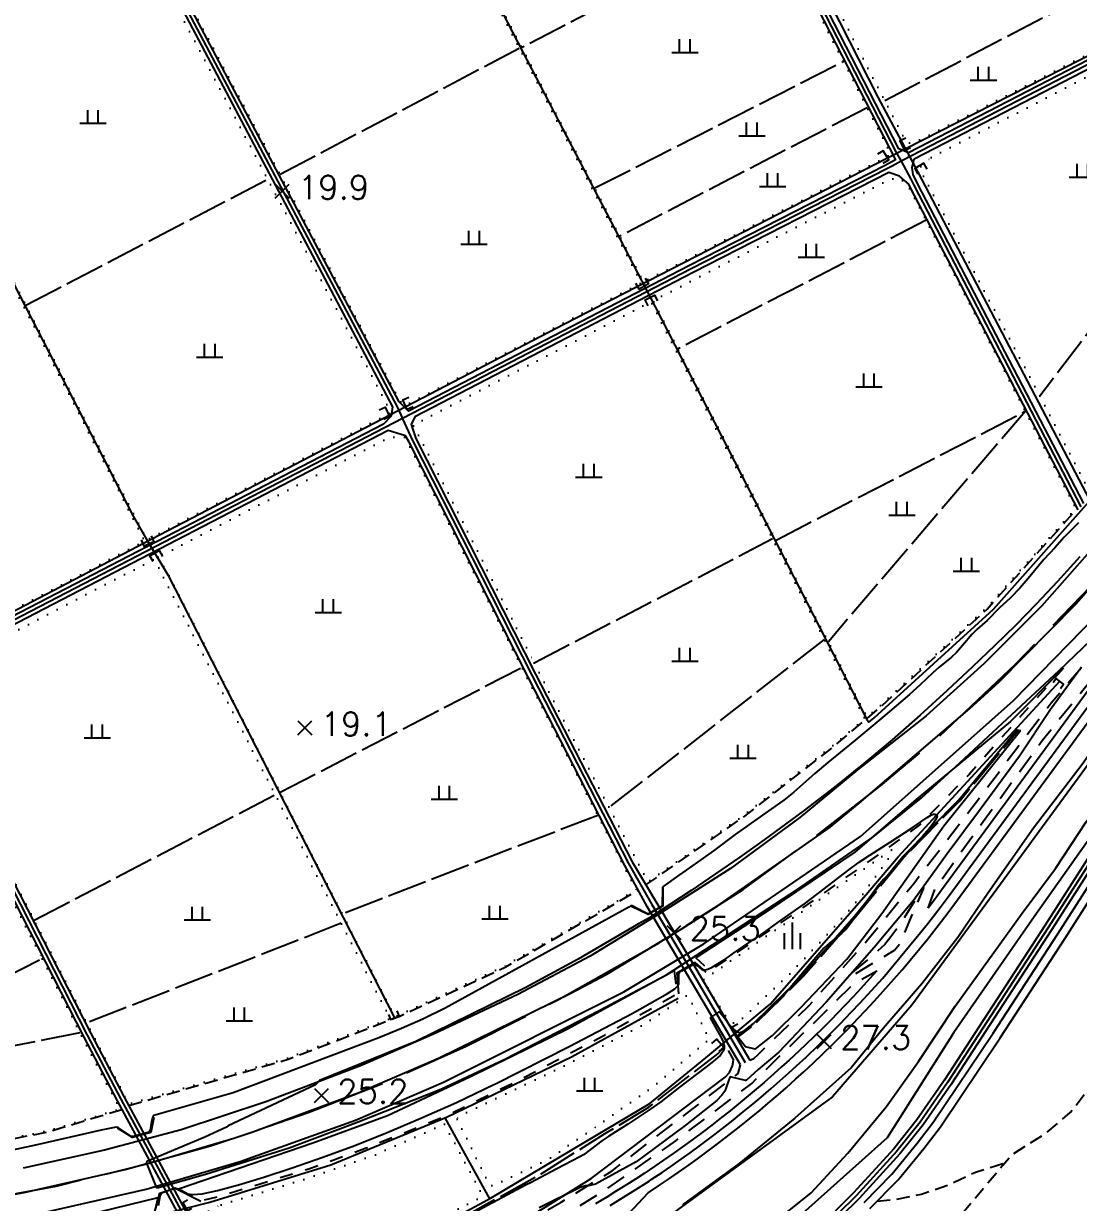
# Model space of a CAD drawing. Header units: millimetres. Extents: x 224638 to 227100, y 430787 to 433573.
# Drawn here: x 225147.6 to 225547.3, y 432001.2 to 432448 of the extents above; entities that cross this region are included whole.
import ezdxf

# ---------------------------------------------------------------- set-up
doc = ezdxf.new("R2010")
doc.units = ezdxf.units.MM
for name, pattern in [('15M2P5', [17.5, 15, -2.5]), ('50M10', [60, 50, -10]), ('5M2P5', [7.5, 5, -2.5]), ('5M5', [10, 5, -5]), ('7P5M5', [12.5, 7.5, -5]), ('AM4', [4, 0, -4])]:
    doc.linetypes.add(name, pattern=pattern)
for name, color, linetype in [('A0013110', 1, 'Continuous'), ('A0013113', 1, 'Continuous'), ('A0013118', 1, 'Continuous'), ('A0013140', 1, '7P5M5'), ('A0023119', 1, '5M2P5'), ('A0023210', 7, 'Continuous'), ('A0023213', 7, 'Continuous'), ('A0033327', 32, 'Continuous'), ('C0052211', 1, 'Continuous'), ('C0052212', 1, 'Continuous'), ('C0052213', 1, 'Continuous'), ('C0052214', 1, '15M2P5'), ('C0076116', 7, 'Continuous'), ('C0523121', 1, '50M10'), ('D0015112', 3, '15M2P5'), ('D0015211', 5, 'Continuous'), ('D0015212', 3, 'Continuous'), ('D0025111', 3, 'AM4'), ('E0022112', 5, 'Continuous'), ('F0017111', 30, 'Continuous'), ('F0017114', 7, 'Continuous'), ('F0017121', 30, 'Continuous'), ('F0027132', 7, 'Continuous'), ('F0027217', 7, 'Continuous'), ('F0037221', 7, 'Continuous'), ('F0037223', 7, '5M5'), ('F0047224', 7, 'Continuous')]:
    doc.layers.add(name, color=color, linetype=linetype)
doc.styles.add('ngsw', font='romans.shx', dxfattribs={"bigfont": 'ngsw.shx'})

# ---------------------------------------------------------------- blocks, each defined once
blk = doc.blocks.new('D0015211')
at = {"layer": 'D0015211'}
for points in [[(-2, -2.5), (-2, 2.5)], [(2, -2.5), (2, 2.5)], [(-5, -2.5), (5, -2.5)]]:
    blk.add_lwpolyline(points, dxfattribs=at)
blk = doc.blocks.new('D0015212')
at = {"layer": 'D0015212'}
for p, q in [((-0.077, -4.058), (-0.077, 5.942)), ((-3.077, -4.058), (-3.077, 1.942)), ((2.923, -4.058), (2.923, 1.942))]:
    blk.add_line(p, q, dxfattribs=at)
blk = doc.blocks.new('F0027217')
at = {"layer": 'F0027217'}
for p, q in [((-2.652, 2.652), (2.652, -2.652)), ((-2.652, -2.652), (2.652, 2.652))]:
    blk.add_line(p, q, dxfattribs=at)

msp = doc.modelspace()

# ---------------------------------------------------------------- linework, layer by layer
at = {"layer": 'A0013110', "flags": 128}
for points in [[(225542.325, 432771.926), (225586.62, 432685.48), (225588.7, 432681.49), (225612.89, 432637.27), (225681.89, 432503.17), (225679.08, 432501.34), (225603.65, 432461.52), (225482.95, 432399.02), (225479.19, 432400.49), (225401.54, 432551.57), (225332.04, 432685.46), (225299.892, 432749.047)], [(225297.205, 432747.73), (225329.37, 432684.09), (225398.87, 432550.2), (225477.93, 432396.37), (225474.02, 432394.23), (225399.92, 432356.3), (225293.41, 432301.08), (225289.85, 432304.59), (225196.65, 432480.79), (225169.3, 432533.61), (225108.549, 432654.219)], [(225106.059, 432652.48), (225166.63, 432532.25), (225193.99, 432479.4), (225287.41, 432302.78), (225286.88, 432299.19), (225283.96, 432296.19), (225101.59, 432201.69), (225087.02, 432194.45), (225012.07, 432338.36), (224963.84, 432431.82), (224928.49, 432501.36), (224900.82, 432554.08), (224896.65, 432562.03), (224895.53, 432564.18), (224910.02, 432571.88), (224913.89, 432573.59), (224961.487, 432598.083)], [(225549.33, 432266.03), (225486.27, 432387.34), (225484.63, 432390.81), (225484.24, 432393.44), (225485.07, 432396.74), (225605.04, 432458.86), (225680.6, 432498.75), (225688.45, 432502.35), (225734.75, 432526.54), (225739.589, 432527.662), (225743.413, 432528.984), (225746.368, 432529.899), (225747.721, 432530.897), (225782.644, 432575.474), (225787.536, 432581.959)], [(225547.14, 432263.74), (225483.58, 432386.01), (225483.05, 432387.13), (225479.48, 432390.16), (225475.42, 432391.58), (225401.29, 432353.63), (225295.89, 432298.99), (225294.47, 432296), (225296.29, 432290.76), (225341.58, 432201.43), (225378.14, 432130.34), (225402.739, 432089.26), (225422.827, 432055.168)], [(225419.212, 432053.423), (225399.293, 432087.229), (225383.98, 432113.14), (225375.48, 432128.94), (225338.91, 432200.07), (225293.64, 432289.34), (225292.32, 432291.68), (225285.77, 432293.75), (225105.21, 432200.19), (225106.89, 432194.64), (225173.05, 432065.26), (225185.72, 432041.11), (225208.47, 431998.96), (225227.96, 431960.84), (225231.48, 431954.69), (225233.16, 431952.47), (225236.43, 431950.744), (225251.614, 431951.563), (225258.493, 431950.369)], [(224981.05, 431971.46), (224946.26, 432041.53), (224916.35, 432100.34), (224918.37, 432103.52), (225012.31, 432152.71), (225080.3, 432187.44), (225083.26, 432189.05), (225085.72, 432190.45), (225094.89, 432195.01), (225099.21, 432196.13), (225100.68, 432196.22), (225103.3, 432195.06), (225170.39, 432063.88), (225183.07, 432039.7), (225205.81, 431997.57)]]:
    msp.add_lwpolyline(points, dxfattribs=at)
at = {"layer": 'A0013113', "flags": 128}
for points in [[(225148.09, 431995.77), (225194.07, 432006.3), (225229.63, 432016.75), (225273.39, 432032.44), (225306.68, 432046.75), (225375, 432081.03), (225405.39, 432099.24), (225464.75, 432139.84), (225522.61, 432191.28), (225559.37, 432228.91), (225611.71, 432290.42), (225661.93, 432356.21), (225708.1, 432419.42), (225760.81, 432491.8), (225820.5, 432571.87), (225866.73, 432635), (225908.06, 432690.9), (225962.39, 432765.95), (226018.28, 432841.94), (226116.75, 432976.21)], [(225709.42, 432452.57), (225684.6, 432419.53), (225658.61, 432382.81), (225638.79, 432355.58), (225621.45, 432333.25), (225601.41, 432306.09), (225580.25, 432280.02), (225554.43, 432251.06), (225533.47, 432227.36), (225511.54, 432205.49), (225489.66, 432185.57), (225463.6, 432165.17), (225441.71, 432147.08), (225415.46, 432127.77), (225388.26, 432110.42), (225362.23, 432094.55), (225334.9, 432080.06), (225302.93, 432064.93), (225275.29, 432052.95), (225239.4, 432039.29), (225207.29, 432028.7), (225178.24, 432021.05), (225147.48, 432014.16)]]:
    msp.add_lwpolyline(points, dxfattribs=at)
at = {"layer": 'A0013118', "flags": 128}
for points in [[(225824.713, 432473.322), (225790.205, 432436.85), (225760.802, 432404.879), (225742.199, 432384.187), (225725.336, 432364.399), (225702.015, 432336.039), (225677.346, 432305.375), (225647.707, 432267.229), (225613.046, 432221.389), (225594.745, 432196.71), (225570.725, 432161.961), (225566.609, 432155.734), (225555.907, 432139.4), (225550.817, 432131.572), (225534.646, 432106.333), (225496.394, 432047.472), (225486.059, 432032.484), (225477.32, 432021.577), (225462.005, 432004.824), (225455.078, 431997.974)], [(225762.752, 432402.56), (225744.457, 432382.211), (225727.636, 432362.473), (225704.342, 432334.146), (225679.7, 432303.514), (225650.088, 432265.404), (225615.447, 432219.591), (225597.185, 432194.963), (225573.21, 432160.281), (225569.115, 432154.085), (225558.419, 432137.761), (225553.338, 432129.945), (225537.166, 432104.705), (225498.888, 432045.804), (225488.468, 432030.693), (225479.6, 432019.625), (225464.168, 432002.744), (225457.089, 431995.743)], [(225308.747, 431924.202), (225384.282, 432004.892), (225388.224, 432007.493), (225392.367, 432010.292), (225395.659, 432012.564), (225399.746, 432015.445), (225402.992, 432017.783), (225407.02, 432020.745), (225411.014, 432023.752), (225414.976, 432026.803), (225418.903, 432029.898), (225422.795, 432033.036), (225426.652, 432036.217), (225429.713, 432038.793), (225433.506, 432042.051), (225436.514, 432044.687), (225440.241, 432048.02), (225443.196, 432050.716), (225446.855, 432054.123), (225450.477, 432057.571), (225454.06, 432061.058), (225456.898, 432063.877), (225460.411, 432067.435), (225463.883, 432071.032), (225466.633, 432073.937), (225470.033, 432077.603), (225475.388, 432083.547), (225480.478, 432089.399), (225490.184, 432101.152), (225494.507, 432106.658), (225497.542, 432110.631), (225501.11, 432115.423), (225618.325, 432275.031)], [(225561.508, 432209.494), (225495.47, 432119.57), (225493.138, 432116.423), (225490.314, 432112.69)], [(225466.053, 432001.155), (225476.551, 432011.95), (225486.244, 432023.661), (225492.396, 432031.729), (225514.998, 432065.379), (225539.523, 432103.077), (225559.015, 432133.604)], [(225468.31, 431998.886), (225478.934, 432009.811), (225488.75, 432021.67), (225494.999, 432029.865), (225517.668, 432063.614), (225542.213, 432101.343), (225561.614, 432131.728)], [(225470.869, 432089.005), (225468.181, 432085.981), (225464.874, 432082.335), (225462.2, 432079.445), (225458.82, 432075.866), (225453.332, 432070.218), (225450.55, 432067.431), (225447.038, 432063.983), (225441.339, 432058.546), (225437.729, 432055.2), (225434.815, 432052.553), (225431.876, 432049.931), (225428.171, 432046.691), (225424.43, 432043.492), (225421.412, 432040.963), (225415.309, 432035.986), (225412.224, 432033.538), (225408.338, 432030.517), (225405.205, 432028.132), (225401.259, 432025.189), (225397.281, 432022.291), (225394.075, 432020.004), (225390.04, 432017.186), (225386.789, 432014.963), (225382.698, 432012.226), (225379.403, 432010.069), (225376.09, 432007.942), (225371.921, 432005.324), (225368.566, 432003.263), (225364.346, 432000.729)]]:
    msp.add_lwpolyline(points, dxfattribs=at)
at = {"layer": 'A0013140', "flags": 128}
for points in [[(225422.827, 432055.168), (225424.36, 432055.77), (225425.88, 432057.34), (225445.28, 432075.9), (225467.42, 432100.68), (225484.88, 432122.14), (225502.34, 432144.76), (225536.96, 432190.51), (225553.56, 432209.99), (225564.09, 432218.91), (225575.169, 432228.097)], [(225490.314, 432112.69), (225492.97, 432120.12), (225506.94, 432139.67), (225533.57, 432176.29), (225553.51, 432200.99), (225561.508, 432209.494)], [(224845.392, 431759.93), (224847.198, 431753.926), (224855.82, 431755.98), (224887.27, 431765.62), (224921.63, 431778.09), (224964.57, 431794.97), (224996.44, 431808.47), (225027.5, 431824.43), (225040.65, 431831.68), (225049.62, 431836.99), (225054.26, 431839.2), (225130.68, 431878.77), (225199.65, 431913.9), (225207.43, 431917.41), (225229.897, 431930.297), (225250.741, 431941.16), (225253.883, 431942.679), (225255.77, 431943.727), (225260.02, 431945.87), (225262.14, 431947), (225264.1, 431948), (225325.363, 431980.745), (225341.673, 431989.691), (225367.3, 432005.46), (225394.7, 432024.58), (225423.52, 432046.35), (225448.68, 432070.8), (225462.02, 432084.01), (225470.869, 432089.005)], [(225258.493, 431950.369), (225309.48, 431977.06), (225351.29, 432001.32), (225370.59, 432013.24), (225418.34, 432050.04), (225419.212, 432053.423)]]:
    msp.add_lwpolyline(points, dxfattribs=at)
msp.add_lwpolyline([(225476.24, 432101.91), (225473.89, 432098.98), (225469.3, 432094.7), (225460.95, 432087.89), (225460.53, 432087.18), (225460.42, 432086.81), (225460.65, 432086.6), (225477.627, 432096.863), (225479.705, 432099.355), (225488.6, 432120.1), (225488.71, 432120.67), (225488.45, 432120.68), (225478.88, 432105.37)], close=True, dxfattribs=at)
at = {"layer": 'A0023119', "flags": 128}
for points in [[(225383.402, 432121.553), (225420.88, 432147.63), (225454.41, 432173.87), (225472.1, 432188.78), (225512.74, 432226.11), (225546.884, 432264.233)], [(225187.425, 432037.951), (225248.2, 432055.6), (225289.94, 432071.73), (225330.38, 432090.54), (225380.529, 432119.554)], [(225470.976, 431955.895), (225483.482, 431969.973), (225495.209, 431987.456), (225507.946, 432002.659), (225521.976, 432019.264), (225535.339, 432027.742), (225544.19, 432035.253), (225552.56, 432046.179), (225563.165, 432064.095), (225573.57, 432079.677), (225582.121, 432091.202), (225591.452, 432101.215), (225599.225, 432104.999), (225602.296, 432105.487), (225604.631, 432105.491), (225608.486, 432104.997), (225610.784, 432103.892), (225616.008, 432099.697), (225618.965, 432094.969), (225622.093, 432088.7), (225622.823, 432084.705), (225622.905, 432081.153)], [(225184.878, 432036.35), (225156.87, 432027.87), (225120.06, 432020.64), (225095.66, 432017.74), (225076.86, 432014.86)], [(225471.02, 432001.673), (225477.582, 432002.315), (225487.82, 432004.361), (225498.624, 432008.098), (225508.233, 432012.705), (225519.478, 432016.307)]]:
    msp.add_lwpolyline(points, dxfattribs=at)
at = {"layer": 'A0023210', "flags": 128}
for points in [[(225298.528, 432748.364), (225306.318, 432732.811), (225316.488, 432713.203), (225323.177, 432699.595), (225330.705, 432684.775), (225400.205, 432550.885), (225478.191, 432399.148), (225480.17, 432395.836), (225483.84, 432388.97), (225484.925, 432386.675), (225548.235, 432264.885)], [(225107.302, 432653.348), (225167.965, 432532.93), (225195.32, 432480.095), (225289.145, 432302.711), (225291.169, 432298.25), (225291.175, 432298.236), (225294.98, 432290.02), (225340.245, 432200.75), (225376.81, 432129.64), (225385.621, 432114.123), (225401.016, 432088.245), (225421.019, 432054.295)], [(225786.023, 432583.276), (225781.06, 432576.695), (225746.315, 432532.345), (225745.453, 432531.71), (225742.79, 432530.885), (225734.025, 432527.855), (225691.444, 432505.683), (225685.17, 432502.76), (225684.077, 432502.203), (225679.84, 432500.045), (225604.345, 432460.19), (225484.01, 432397.88), (225480.17, 432395.836), (225476.675, 432393.975), (225474.72, 432392.905), (225400.605, 432354.965), (225291.169, 432298.25), (225103.4, 432200.94)], [(225101.726, 432200.108), (225105.095, 432194.85), (225171.72, 432064.57), (225184.395, 432040.405), (225207.14, 431998.265), (225226.64, 431960.125), (225230.23, 431953.865), (225233.031, 431948.812)]]:
    msp.add_lwpolyline(points, dxfattribs=at)
at = {"layer": 'A0023213', "flags": 128}
msp.add_lwpolyline([(225132.23, 432002.17), (225147.79, 432004.96), (225186.15, 432013.68), (225218.46, 432022.73), (225234.52, 432028.02), (225274.34, 432042.7), (225304.81, 432055.84), (225354.95, 432080.54), (225368.61, 432087.79), (225396.82, 432104.83), (225410.42, 432113.51), (225453.23, 432143.46), (225464.17, 432152.5), (225506.14, 432188.42), (225517.07, 432198.39), (225546.42, 432228.13), (225556.9, 432239.99)], dxfattribs=at)
at = {"layer": 'A0033327', "flags": 128}
for points in [[(225825.812, 432472.3), (225791.302, 432435.827), (225761.912, 432403.87), (225743.328, 432383.199), (225726.486, 432363.436), (225703.178, 432335.092), (225678.523, 432304.445), (225648.898, 432266.317), (225614.247, 432220.49), (225595.965, 432195.836), (225571.968, 432161.121), (225567.862, 432154.909), (225557.163, 432138.581), (225552.077, 432130.758), (225535.906, 432105.519), (225497.641, 432046.638), (225487.264, 432031.588), (225478.46, 432020.601), (225463.087, 432003.784), (225456.084, 431996.858)], [(225369.898, 432000.004), (225384.621, 432009.308), (225385.461, 432009.86), (225389.578, 432012.628), (225392.85, 432014.875), (225398.514, 432018.868), (225400.137, 432020.037), (225404.14, 432022.967), (225409.676, 432027.135), (225413.6, 432030.171), (225417.106, 432032.942), (225419.052, 432034.511), (225424.032, 432038.59), (225427.072, 432041.143), (225430.839, 432044.371), (225434.195, 432047.309), (225437.528, 432050.287), (225440.463, 432052.958), (225444.097, 432056.335), (225448.758, 432060.777), (225452.305, 432064.245), (225455.115, 432067.048), (225456.872, 432068.827), (225461.352, 432073.449), (225464.417, 432076.691), (225467.454, 432079.969), (225473.129, 432086.276), (225487.39, 432103.459), (225490.249, 432106.921), (225492.411, 432109.674), (225495.34, 432113.527), (225498.29, 432117.497), (225564.33, 432207.422)]]:
    msp.add_lwpolyline(points, dxfattribs=at)
at = {"layer": 'C0052211', "flags": 128}
for points in [[(225742.584, 432424.063), (225691.842, 432355.302), (225553.774, 432171.02), (225484.21, 432075.948), (225454.145, 432041.307), (225348.76, 431964.412)], [(225418.012, 432064.275), (225424.228, 432069.038), (225442.761, 432087.28), (225462.437, 432109.745), (225480.778, 432132.341), (225501.923, 432153.786), (225523.993, 432180.302), (225525.38, 432180.08)]]:
    msp.add_lwpolyline(points, dxfattribs=at)
at = {"layer": 'C0052212', "flags": 128}
msp.add_lwpolyline([(225742.584, 432424.063), (225758.746, 432412.27), (225732.657, 432383.437), (225707.981, 432351.352), (225652.758, 432275.791), (225621.375, 432234.305), (225587.522, 432189.311), (225553.998, 432142.736), (225530.542, 432109.461), (225500.095, 432065.672), (225474.867, 432025.682), (225431.827, 431987.349), (225404.924, 431971.309), (225376.041, 431957.003), (225342.109, 431943.732), (225321.16, 431934.576), (225348.76, 431964.412)], dxfattribs=at)
at = {"layer": 'C0052213', "flags": 128}
for points in [[(225424.82, 432059.29), (225431.35, 432064.43), (225442.19, 432075.22), (225459.54, 432093.46), (225472.83, 432110.73), (225496.3, 432143.94), (225525.38, 432180.08)], [(225236.8, 431951.97), (225254.9, 431952.97), (225259.04, 431953.67), (225272.58, 431960.61), (225302.17, 431975.66), (225340.53, 431996.51), (225362.71, 432010.24), (225413.47, 432048.7), (225415.04, 432050.43), (225416.2, 432053.01), (225416.61, 432055.14)]]:
    msp.add_lwpolyline(points, dxfattribs=at)
at = {"layer": 'C0052214', "flags": 128}
for points in [[(225424.82, 432059.29), (225421.12, 432060.17), (225418.205, 432063.793), (225424.556, 432068.66), (225443.125, 432086.937), (225462.819, 432109.423), (225481.151, 432132.007), (225502.293, 432153.45), (225524.196, 432179.763), (225525.38, 432180.08)], [(225236.8, 431951.97), (225269.33, 431970.58), (225314.28, 431995.73), (225343.78, 432012.1), (225367.66, 432027.19), (225384.48, 432037.28), (225410.67, 432057.55), (225413.48, 432060.61), (225416.61, 432055.14)]]:
    msp.add_lwpolyline(points, dxfattribs=at)
at = {"layer": 'C0076116', "flags": 128}
for points in [[(225481.918, 432404.563), (225479.663, 432403.483), (225481.392, 432399.876), (225483.646, 432400.956)], [(225473.314, 432395.024), (225475.441, 432396.338), (225473.339, 432399.741), (225471.212, 432398.427)], [(225489.952, 432392.812), (225488.754, 432395.006), (225485.243, 432393.09), (225486.441, 432390.896)], [(225383.137, 432351.482), (225384.363, 432349.304), (225380.877, 432347.342), (225379.651, 432349.52)], [(225384.251, 432341.051), (225383.133, 432343.288), (225386.712, 432345.075), (225387.829, 432342.839)], [(225282.309, 432301.571), (225284.562, 432302.653), (225286.295, 432299.048), (225284.041, 432297.965)], [(225295.242, 432302.758), (225292.973, 432301.707), (225291.292, 432305.336), (225293.56, 432306.387)], [(225196, 432253.877), (225197, 432251.587), (225193.34, 432249.977), (225192.34, 432252.267)], [(225196.729, 432244.062), (225195.489, 432246.222), (225198.949, 432248.222), (225200.199, 432246.052)], [(225540.461, 432196.048), (225541.686, 432197.629), (225538.919, 432199.772), (225537.694, 432198.191)], [(225285.904, 432072.453), (225286.659, 432070.601), (225289.9, 432071.923), (225289.145, 432073.775)], [(225420.209, 432065.459), (225418.032, 432064.239), (225416.069, 432067.731), (225418.256, 432068.949)], [(225408.385, 432061.514), (225410.285, 432063.134), (225412.875, 432060.094), (225410.975, 432058.474)], [(225209.651, 432002.085), (225207.916, 432001.091), (225209.657, 431998.054), (225211.392, 431999.049)]]:
    msp.add_lwpolyline(points, dxfattribs=at)
at = {"layer": 'C0523121', "flags": 128}
msp.add_lwpolyline([(224642.001, 432012.885), (224668.946, 432008.489), (224700.17, 432006.09), (224738.46, 432002.95), (224795.67, 431998.89), (224840.44, 431995.45), (224885.29, 431992.72), (224919.19, 431990.82), (224954.85, 431989.51), (224993.99, 431989.61), (225022.93, 431990.09), (225049.28, 431991.59), (225076.35, 431993.96), (225116.44, 431999.3), (225159.92, 432007.45), (225194.35, 432015.8), (225227.32, 432025.61), (225255.76, 432035.49), (225284.8, 432046.82), (225315.3, 432060.4), (225350.6, 432078.26), (225388.49, 432099.65), (225420.21, 432119.87), (225447.82, 432139.95), (225472.3, 432159.16), (225493.96, 432177.19), (225523.5, 432205.16), (225551.9, 432234.65), (225565.51, 432249.82), (225576.85, 432262.79), (225609.89, 432302.8), (225641.2, 432344.39), (225684.55, 432402.53), (225728.05, 432462.17), (225769.67, 432518.76), (225815.98, 432582.05), (225856.2, 432636.93), (225893.97, 432688.34), (225927.08, 432733.67)], dxfattribs=at)
at = {"layer": 'D0015112', "flags": 128}
for points in [[(225430.424, 432487.714), (225336.426, 432438.858)], [(225473.901, 432418.798), (225553.996, 432460.791)], [(225244.8, 432390.84), (225335.418, 432438.639)], [(225364.033, 432385.658), (225458.232, 432433.606)], [(225467.241, 432416.076), (225373.52, 432367.376)], [(225601.254, 432397.256), (225532.717, 432306.781)], [(225148.511, 432341.25), (225240.088, 432389.039)], [(225489.569, 432373.403), (225395.561, 432324.703)], [(225432.75, 432252.25), (225526.877, 432300.903), (225527.177, 432301.058), (225452.541, 432213.681)], [(225341.08, 432205.73), (225431.346, 432252.788)], [(225450.959, 432214.576), (225369.405, 432150.926)], [(225244.775, 432156.678), (225336.371, 432203.96)], [(225151.668, 432108.184), (225242.903, 432155.811)], [(225365.171, 432147.901), (225268.393, 432110.555)], [(225267.976, 432106.995), (225171.584, 432069.237)], [(225062.174, 432046.952), (225154.63, 432093.59)], [(225168.97, 432065.547), (225063.338, 432044.627)]]:
    msp.add_lwpolyline(points, dxfattribs=at)
at = {"layer": 'D0025111', "flags": 128}
for points in [[(225434.654, 432710.415), (225435.325, 432709.305), (225451.364, 432678.511), (225456.679, 432668.307), (225461.072, 432659.797), (225468.809, 432644.81), (225477.516, 432627.943), (225478.489, 432625.375), (225478.634, 432624.834), (225479.088, 432623.142), (225485.595, 432611.22), (225488.053, 432606.555), (225497.115, 432589.355), (225512.771, 432559.64), (225515.496, 432554.269), (225525.595, 432534.361), (225538.609, 432509.304), (225543.365, 432500.197), (225547.695, 432491.907), (225547.955, 432490.744), (225547.363, 432488.983), (225547.269, 432487.822), (225548.111, 432486.041), (225549.966, 432484.692), (225553.406, 432480.277), (225555.248, 432477.466), (225556.286, 432474.261), (225556.213, 432472.341), (225555.401, 432470.799), (225553.263, 432468.516), (225552.711, 432467.076), (225552.487, 432465.342), (225552.68, 432463.032), (225553.996, 432460.791), (225556.766, 432456.074), (225561.509, 432449.358), (225563.113, 432448.681), (225563.689, 432448.112), (225563.871, 432446.927), (225563.423, 432446.229), (225562.459, 432445.883), (225560.189, 432444.93), (225559.719, 432444.236), (225559.611, 432443.197), (225559.827, 432442.261), (225559.892, 432440.989), (225484.974, 432402.8), (225482.993, 432402.824), (225482.387, 432402.863), (225481.973, 432403.162), (225473.901, 432418.798), (225465.004, 432436.03), (225455.481, 432454.907), (225437.219, 432491.108), (225428.162, 432508.323), (225409.826, 432543.172), (225409.367, 432544.08), (225400.436, 432561.729), (225391.464, 432579.461), (225391.2, 432579.983), (225381.507, 432598.877), (225373.668, 432614.156), (225366.368, 432628.386), (225364.674, 432631.761), (225351.648, 432657.715), (225371.619, 432669.917), (225408.181, 432695.35)], [(225257.059, 432590.568), (225206.364, 432562.321), (225197.861, 432556.698), (225193.878, 432552.862), (225185.586, 432546.751), (225176.682, 432542.414), (225167.158, 432538.966), (225169.74, 432533.84), (225197.09, 432481.02), (225198.169, 432478.98), (225244.8, 432390.84), (225290.26, 432304.89), (225292.01, 432303.16), (225352.28, 432334.57), (225381.59, 432349.65), (225336.3, 432436.93), (225335.418, 432438.639), (225289.521, 432527.551), (225287.57, 432531.33)], [(224994.246, 432375.545), (224993.98, 432374.5), (225012.51, 432338.59), (225086.75, 432196.05), (225193.5, 432251.83), (225120.48, 432393.42), (225101.656, 432429.433), (225055.98, 432516.82), (225055.254, 432518.242), (225052.302, 432524.027), (225031.787, 432534.264), (224993.678, 432555.484), (224974.137, 432569.195), (224962.086, 432583.619), (224904.471, 432553.58), (224941.005, 432481.117), (224948.777, 432464.711), (224967.152, 432425.919), (224991.264, 432439.628), (224994.361, 432435.618), (225004.852, 432409.766), (225012.129, 432395.757), (225017.523, 432386.979)], [(225102.59, 432429.8), (225121.36, 432393.89), (225148.511, 432341.25), (225194.39, 432252.3), (225286.69, 432300.39), (225286.79, 432300.75), (225240.088, 432389.039), (225193.428, 432477.249), (225192.66, 432478.7), (225165.29, 432531.57), (225164.603, 432532.877), (225149.464, 432528.872), (225130.222, 432526.418), (225100.655, 432524.305), (225072.935, 432523.783), (225053.542, 432523.791), (225056.87, 432517.27)], [(225491.439, 432397.226), (225577.744, 432441.915), (225606.2, 432456.65), (225681.85, 432496.58), (225685.79, 432498.49), (225689.18, 432499.92), (225735.95, 432524.35), (225741.52, 432527.58), (225746.37, 432527.53), (225747.24, 432526.88), (225680.42, 432434.37), (225622.319, 432356.042), (225620.7, 432353.86), (225557.724, 432275.282), (225552.122, 432270.461), (225551.699, 432270.461), (225551.185, 432271.121), (225533.308, 432305.664), (225532.717, 432306.781), (225487.235, 432392.755), (225487.212, 432393.262), (225487.664, 432393.968)], [(225432.75, 432252.25), (225452.541, 432213.681), (225467.13, 432185.25), (225471.77, 432189.16), (225512.38, 432226.46), (225546.28, 432264.31), (225527.177, 432301.058), (225489.569, 432373.403), (225483.13, 432385.79), (225482.64, 432386.82), (225479.35, 432389.62), (225475.5, 432388.81), (225402.44, 432351.41), (225386.18, 432342.98), (225395.561, 432324.703)], [(225341.08, 432205.73), (225342.91, 432202.12), (225355.98, 432176.7), (225369.405, 432150.926), (225379.56, 432131.43), (225384.25, 432122.8), (225420.58, 432148.04), (225454.09, 432174.25), (225466.35, 432184.59), (225450.959, 432214.576), (225431.346, 432252.788), (225385.29, 432342.52), (225295.16, 432295.8), (225297.6, 432291.47)], [(225198.597, 432245.761), (225202.531, 432239.178), (225244.775, 432156.678), (225268.393, 432110.555), (225288.321, 432071.636), (225289.75, 432072.19), (225330.15, 432090.98), (225379.77, 432119.69), (225375.04, 432128.71), (225365.171, 432147.901), (225338.46, 432199.84), (225336.371, 432203.96), (225293.19, 432289.11), (225292.02, 432291.19), (225286.37, 432291.24)], [(225141.08, 432128.89), (225151.668, 432108.184), (225171.584, 432069.237), (225173.5, 432065.49), (225186.16, 432041.34), (225187.67, 432038.55), (225248.04, 432056.07), (225286.5, 432070.93), (225267.976, 432106.995), (225242.903, 432155.811), (225199.23, 432240.84), (225197.08, 432244.97), (225106.76, 432198.18), (225107.37, 432194.8)], [(225154.63, 432093.59), (225168.97, 432065.547), (225169.94, 432063.65), (225182.63, 432039.46), (225184.14, 432036.65), (225156.75, 432028.36), (225119.98, 432021.13), (225095.6, 432018.24), (225077.91, 432015.52), (225063.338, 432044.627), (225062.174, 432046.952), (225010.99, 432149.19), (225013.45, 432150.49), (225081.47, 432185.23), (225088.04, 432188.82), (225099.84, 432194.68), (225102.99, 432194.57)], [(225476.48, 432134.87), (225476.92, 432133.78), (225465.48, 432117.83), (225453.53, 432104.22), (225437.18, 432087.16), (225418.5, 432069.62), (225416.69, 432069.23), (225414.39, 432070.7), (225406.51, 432083.11), (225405.037, 432085.529)], [(225311.9, 432032.78), (225324.17, 432007.84), (225325.51, 432007.59), (225346.05, 432017.34), (225364.21, 432029.69), (225373.82, 432036.63), (225385.53, 432044.61), (225407.37, 432063.04), (225399.66, 432079.28), (225398.89, 432079.65), (225382.6, 432068.64), (225354.11, 432053.79), (225329.69, 432042.03), (225312.27, 432033.77)], [(225222.41, 432000.35), (225253.3, 432009.78), (225280.32, 432019.07), (225305.5, 432030.27), (225307.1, 432030.93), (225321.17, 432004.5), (225320.98, 432003.27), (225282.85, 431983.57), (225236.79, 431958.03), (225234.73, 431957.99), (225231.4, 431959.15), (225230.19, 431960.45), (225214.39, 431991.32), (225214.66, 431993.47), (225217.41, 431997.73), (225220.14, 431999.34)]]:
    msp.add_lwpolyline(points, close=True, dxfattribs=at)
msp.add_lwpolyline([(225347.162, 432648.722), (225385.01, 432575.82), (225398.43, 432549.97), (225430.424, 432487.714), (225458.232, 432433.606), (225467.241, 432416.076), (225476.33, 432398.39), (225382.48, 432350.11), (225373.52, 432367.376), (225364.033, 432385.658), (225336.426, 432438.858), (225336.3, 432439.1), (225290.701, 432527.43), (225288.45, 432531.79), (225257.904, 432591.111), (225277.281, 432603.742), (225304.875, 432623.2), (225329.171, 432638.647), (225347.162, 432648.722)], dxfattribs=at)
at = {"layer": 'E0022112', "flags": 128}
for points in [[(224717.488, 432033.469), (224761.37, 432031.27), (224769.27, 432032.85), (224779.68, 432037.55), (224906.82, 432103.61), (225081.99, 432193), (225193.29, 432251.16), (225352.51, 432334.13), (225474.95, 432397.13), (225587.94, 432454.73), (225680.02, 432503.05), (225737.34, 432532.08), (225742.12, 432535.68), (225780.227, 432585.906), (225773.995, 432594.308), (225767.826, 432604.399), (225763.633, 432612.867), (225758.198, 432624.739), (225738.511, 432669.188), (225732.955, 432680.371), (225713.835, 432719.713), (225693.588, 432759.778), (225669.149, 432807.912), (225632.703, 432878.711)], [(225551.731, 432267.205), (225514.276, 432338.893), (225486.621, 432391.608), (225471.442, 432420.054), (225438.711, 432484.482), (225409.704, 432540.107), (225354.484, 432646.997), (225344.003, 432667.19)], [(225250.421, 432604.559), (225288.01, 432531.56), (225336.74, 432437.16), (225386.87, 432340.56), (225466.97, 432184.46), (225467.9, 432183.2), (225469.91, 432184.83), (225515.17, 432225.99), (225553.43, 432269.12), (225621.1, 432353.56), (225680.82, 432434.08), (225747.68, 432526.61), (225748.862, 432530.19)], [(225040.802, 432547.652), (225056.42, 432517.05), (225120.92, 432393.66), (225189.167, 432261.331), (225194.479, 432252.067), (225202.269, 432239.032), (225288.135, 432071.203)], [(224848.852, 431775.709), (224944.06, 431809.86), (225032.35, 431849.49), (225134.47, 431903.22), (225228.09, 431950.64), (225324.83, 432002.98), (225360.66, 432024.28), (225384.92, 432038.77), (225406.15, 432056.01), (225430.43, 432076.42), (225466.92, 432117.93), (225479.05, 432132.18), (225540.238, 432198.75)], [(225099.97, 431975.02), (225160.8, 431986.27), (225201.3, 431997.01), (225218.19, 432001.38), (225264.07, 432015.49), (225307.83, 432033.5), (225355.27, 432056.46), (225395.62, 432078.69)], [(225307.27, 432033.27), (225324.09, 432002.58)]]:
    msp.add_lwpolyline(points, dxfattribs=at)
at = {"layer": 'F0017111', "elevation": 20, "flags": 128}
msp.add_lwpolyline([(225435.137, 431996.137), (225445.984, 432004.886), (225459.886, 432019.884), (225474.469, 432037.437), (225486.742, 432054.666), (225500.646, 432075.619), (225526.005, 432110.827), (225538.544, 432127.773), (225550.198, 432145.407), (225562.308, 432162.334), (225575.304, 432181.556), (225586.782, 432198.285), (225601.577, 432217.394), (225614.967, 432234.004), (225644.863, 432272.832), (225657.815, 432290.491), (225673.049, 432309.593), (225689.023, 432331.724), (225700.829, 432349.904), (225717.514, 432373.765), (225734.304, 432392.791), (225751.106, 432411.086)], dxfattribs=at)
at = {"layer": 'F0017114', "elevation": 25, "flags": 128}
for points in [[(225765.337, 432455.562), (225749.125, 432434.162), (225743.043, 432425.358), (225723.642, 432401.357), (225702.84, 432374.576), (225668.104, 432328.188), (225651.912, 432306.317), (225629.92, 432279.013), (225608.735, 432250.211), (225589.051, 432223.888), (225570.052, 432197.516), (225548.754, 432167.169), (225530.22, 432143.046), (225513.121, 432118.524), (225501.632, 432101.593), (225487.969, 432084.086), (225473.305, 432067.145), (225461.226, 432052.276), (225439.823, 432033.139), (225418.789, 432016.026), (225397.245, 432000.342)], [(225547.867, 432245.837), (225539.39, 432236.491), (225531.295, 432227.895), (225523.52, 432219.98), (225515.638, 432212.263), (225507.126, 432204.157), (225497.616, 432195.256), (225487.351, 432185.874), (225476.724, 432176.506), (225465.994, 432167.501), (225454.876, 432158.626), (225442.951, 432149.506), (225430.093, 432139.979), (225428.255, 432138.649), (225419.031, 432132.065), (225400.577, 432119.426), (225384.74, 432109.016), (225380.64, 432106.839), (225357.702, 432093.431), (225337.96, 432082.706), (225296.273, 432062.209), (225259.693, 432047.446), (225258.177, 432045.849), (225225.076, 432030.245), (225224.443, 432029.718), (225216.277, 432025.988), (225194.256, 432016.795), (225194.207, 432016.507), (225194.207, 432016.121), (225197.819, 432006.976), (225198.06, 432006.879), (225198.686, 432006.879), (225216.491, 432011.902), (225248.287, 432021.928), (225274.381, 432031.828), (225305.663, 432044.133), (225329.943, 432055.549), (225365.733, 432074.012), (225391.189, 432087.499), (225440.968, 432119.879), (225469.377, 432139.611), (225487.813, 432154.55), (225502.399, 432167.78), (225539.948, 432202.813), (225552.015, 432214.299)], [(225548.432, 432204.037), (225536.764, 432187.998), (225524.952, 432170.347), (225509.833, 432149.787), (225497.53, 432133.371), (225484.778, 432115.591), (225469.858, 432097.83), (225451.75, 432077.15), (225433.767, 432058.213), (225425.948, 432051.586), (225421.516, 432047.589), (225421.295, 432047.479), (225421.082, 432047.433), (225415.365, 432048.88), (225415.273, 432048.833), (225415.163, 432048.714), (225413.293, 432043.37), (225412.218, 432041.869), (225410.309, 432039.877), (225398.253, 432030.441), (225379.758, 432016.6), (225364.302, 432008.117), (225362.138, 432007.695), (225360.519, 432007.535), (225358.511, 432006.944), (225342.988, 431999.238)]]:
    msp.add_lwpolyline(points, dxfattribs=at)
at = {"layer": 'F0017121', "elevation": 20, "flags": 128}
for points in [[(225547.291, 432258.74), (225541.908, 432253.38), (225538.295, 432249.308), (225534.192, 432244.855), (225528.913, 432238.404), (225525.072, 432233.99), (225521.514, 432230.357), (225517.318, 432226.432), (225512.673, 432221.764), (225508.985, 432218.471), (225507.087, 432216.578), (225503.424, 432212.271), (225501.115, 432209.673), (225499.174, 432207.912), (225494.462, 432204.092), (225492.079, 432201.95), (225487.339, 432197.364), (225483.251, 432193.707), (225473.137, 432185.107), (225462.628, 432176.279), (225452.319, 432167.93), (225447.418, 432163.789), (225439.488, 432156.724), (225435.661, 432153.718), (225427.621, 432148.037), (225417.184, 432140.616), (225408.991, 432134.476), (225405.095, 432131.634), (225398.6, 432127.196), (225395.814, 432125.095), (225389.901, 432120.964), (225389.72, 432120.722), (225389.72, 432120.298), (225389.598, 432113.878), (225389.356, 432113.333), (225384.449, 432110.608), (225383.964, 432110.608), (225382.692, 432111.213), (225378.147, 432113.575), (225377.663, 432113.575), (225376.875, 432113.152), (225326.384, 432085.325), (225307.318, 432074.817), (225298.824, 432070.709), (225290.737, 432067.132), (225282.164, 432063.648), (225226.986, 432042.819), (225196.983, 432034.175), (225196.628, 432033.642), (225196.094, 432031.864), (225195.59, 432028.55), (225195.086, 432027.908), (225194.307, 432027.587), (225189.081, 432026.167), (225188.531, 432026.213), (225183.534, 432029.512), (225182.892, 432029.695), (225182.112, 432029.65), (225176.976, 432028.556), (225152.115, 432022.915), (225139.679, 432020.264)], [(225198.682, 432000.115), (225199.296, 432003.619), (225199.802, 432004.628), (225200.559, 432005.105), (225204.928, 432006.699), (225205.274, 432006.656), (225205.641, 432006.483), (225207.467, 432005.475), (225209.838, 432004.442), (225211.679, 432004.172), (225215.25, 432004.534), (225221.132, 432005.81), (225229.081, 432007.953), (225238.651, 432010.836), (225249.409, 432014.337), (225260.996, 432018.366), (225273.072, 432022.84), (225285.398, 432027.716), (225298.144, 432033.104), (225311.58, 432039.155), (225325.816, 432045.928), (225326.384, 432046.213), (225354.371, 432060.272), (225378.25, 432072.884), (225391.612, 432080.373), (225394.327, 432082.21), (225395.588, 432083.376), (225395.85, 432083.937), (225395.85, 432086.144), (225395.925, 432087.789), (225396.299, 432088.425), (225397.01, 432088.986), (225401.163, 432091.23), (225402.098, 432091.454), (225402.883, 432091.043), (225404.492, 432089.584), (225405.091, 432089.323), (225405.802, 432089.36), (225406.924, 432089.659), (225408.532, 432090.444), (225413.076, 432093.198), (225414.232, 432093.92), (225416.621, 432095.673), (225420.121, 432098.091), (225427.873, 432103.256), (225433.426, 432107.257), (225443.485, 432114.421), (225450.958, 432120.031), (225459.853, 432126.854), (225464.227, 432130.126), (225468.274, 432132.872), (225475.907, 432137.738), (225484.288, 432143.136), (225489.989, 432147.067), (225491.6, 432148.056), (225492.327, 432148.318), (225492.825, 432148.348), (225493.229, 432148.24), (225493.662, 432147.899), (225493.787, 432147.55), (225493.532, 432146.801), (225492.537, 432145.208), (225490.741, 432142.816), (225488.219, 432139.848), (225483.539, 432134.756), (225478.826, 432129.329), (225473.524, 432123.676), (225471.333, 432121.081), (225469.046, 432117.921), (225464.75, 432112.151), (225460.94, 432106.975), (225459.267, 432104.82), (225457.463, 432103.137), (225453.121, 432099.635), (225450.831, 432097.612), (225448.515, 432094.989), (225444.19, 432089.745), (225435.398, 432079.449), (225433.409, 432077.245), (225430.005, 432074.426), (225427.087, 432071.824), (225423.343, 432068.159), (225421.603, 432066.701), (225420.308, 432065.922), (225419.364, 432065.571), (225418.934, 432065.547), (225418.432, 432065.679), (225417.804, 432065.999), (225416.317, 432067.145), (225414.795, 432068.816), (225412.521, 432071.8), (225411.393, 432073.158), (225411.151, 432073.292), (225410.963, 432073.292), (225407.873, 432071.358), (225407.846, 432071.143), (225407.899, 432070.929), (225411.329, 432064.903), (225412.632, 432062.246), (225413.119, 432060.578), (225413.081, 432059.723), (225412.888, 432058.929), (225412.48, 432058.127), (225411.615, 432057.072), (225409.591, 432055.242), (225406.082, 432052.438), (225396.123, 432044.846), (225389.042, 432039.384), (225385.209, 432036.683), (225376.497, 432030.925), (225369.34, 432026.387), (225366.758, 432024.628), (225362.387, 432021.289), (225359.699, 432019.323), (225358.309, 432018.477), (225349.677, 432013.952), (225339.69, 432008.686), (225337.991, 432007.845), (225312.745, 431994.323)]]:
    msp.add_lwpolyline(points, dxfattribs=at)
at = {"layer": 'F0037221', "flags": 128}
for points in [[(225541.58, 432203.64), (225521.57, 432183.53), (225485.83, 432153.9), (225462.56, 432134), (225429.18, 432111.54), (225402.31, 432093.89)], [(225394.17, 432088.94), (225353.99, 432067.01), (225316.94, 432048.85), (225285.47, 432034.01), (225257.22, 432023.66), (225206.33, 432006.23)], [(225198.46, 432002.91), (225176.79, 431997.65), (225149.64, 431991.13), (225103.94, 431983.27), (225075.54, 431979.52), (225062.67, 431978.96), (225031.99, 431977.52), (224979.2, 431977.19)]]:
    msp.add_lwpolyline(points, dxfattribs=at)
at = {"layer": 'F0037223', "flags": 128}
for points in [[(225541.58, 432203.64), (225505.83, 432163.42), (225487.42, 432144.56), (225473.15, 432134.15), (225442.55, 432112.73), (225407.66, 432088.98), (225402.31, 432093.89)], [(225394.17, 432088.94), (225395.2, 432080.16), (225367.18, 432064.21), (225336.86, 432048.29), (225308.42, 432034.28), (225277.47, 432021.74), (225255.7, 432013.87), (225222.59, 432003.68), (225214.7, 432001.76), (225206.33, 432006.23)], [(225198.46, 432002.91), (225196.65, 431995.4), (225164.85, 431987.72), (225141.69, 431983.38), (225117.75, 431979.32), (225098.93, 431976.34), (225069.8, 431972.44), (225044.81, 431970.29), (225027.09, 431969.66), (225002.91, 431969.5), (224986.23, 431969.34), (224979.2, 431977.19)]]:
    msp.add_lwpolyline(points, dxfattribs=at)
at = {"layer": 'F0047224', "flags": 128}
for points in [[(225389.83, 432120.69), (225389.76, 432113.51), (225384.2, 432110.33), (225377.65, 432113.53)], [(225395.85, 432080.28), (225395.19, 432088.22), (225401.89, 432092.21), (225406.12, 432088.48)], [(225196.95, 432033.35), (225195.87, 432027.7), (225188.88, 432025.85), (225183.13, 432029.37)], [(225196.65, 431995.4), (225199.19, 432004.7), (225205.02, 432006.69), (225214.7, 432001.76)]]:
    msp.add_lwpolyline(points, dxfattribs=at)

# ---------------------------------------------------------------- block references
at = {"layer": 'D0015211'}
for p in [(225398.19, 432439.546), (225511.322, 432429.08), (225173.897, 432412.661), (225423.569, 432407.935), (225548.84, 432392.31), (225431.452, 432388.726), (225318.311, 432366.906), (225446.089, 432361.972), (225218.155, 432324.082), (225467.939, 432312.857), (225361.79, 432278.63), (225480.407, 432264.204), (225504.856, 432243.006), (225263.05, 432227.33), (225398.186, 432208.889), (225175.5, 432179.82), (225420.233, 432172.081), (225307.033, 432156.552), (225213.446, 432110.775), (225326.192, 432111.178), (225229.331, 432072.546), (225362.095, 432045.966)]:
    msp.add_blockref('D0015211', p, dxfattribs=at)
at = {"layer": 'D0015212'}
msp.add_blockref('D0015212', (225439.007, 432101.315), dxfattribs=at)
at = {"layer": 'F0027217'}
for p in [(225245.54, 432384.391, 19.852), (225254.163, 432181.033, 19.118), (225393.94, 432103.51, 25.27), (225450.997, 432062.201, 27.286), (225260.435, 432041.772, 25.161)]:
    msp.add_blockref('F0027217', p, dxfattribs=at)

# ---------------------------------------------------------------- texts
at = {"layer": 'F0027132', "style": 'ngsw'}
for s, p in [('19.9', (225251.54, 432381.391)), ('19.1', (225260.163, 432178.033)), ('25.3', (225399.94, 432100.51)), ('27.3', (225456.997, 432059.201)), ('25.2', (225266.435, 432038.772))]:
    msp.add_text(s, height=9, dxfattribs=at).set_placement(p)

doc.saveas('drawing.dxf')
